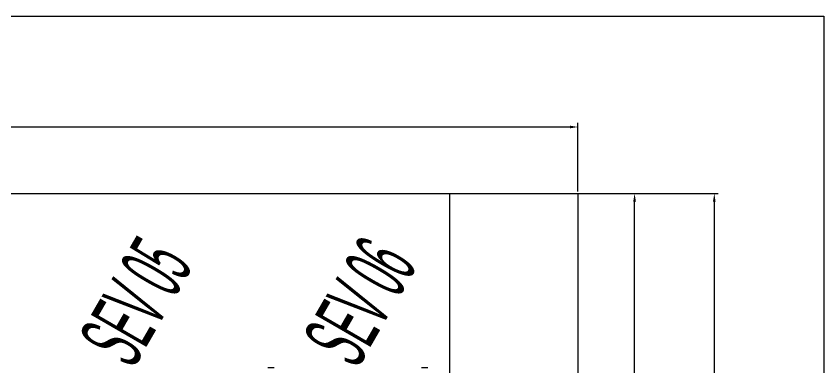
# Model space of a CAD drawing. Header units: millimetres. Extents: x 336 to 12810, y -1577 to 4105.
# Drawn here: x 7653.4 to 7905.6, y 1838.4 to 1948.1 of the extents above; entities that cross this region are included whole.
import ezdxf

# ---------------------------------------------------------------- set-up
doc = ezdxf.new("R2010")
doc.units = ezdxf.units.MM
doc.styles.get("Standard").update_dxf_attribs({"font": ''})
doc.styles.add('样式 8', font='arial.ttf', dxfattribs={"width": 0.6, "height": 2.5})
doc.styles.get('Standard').set_extended_font_data('SimSun')
doc.dimstyles.new('ISO-25', dxfattribs={"dimtxt": 2.5, "dimasz": 2.5, "dimexe": 1.25, "dimexo": 0.625, "dimtad": 1, "dimtxsty": 'Standard', "dimcen": 2.5, "dimadec": 0, "dimazin": 0, "dimtfac": 1, "dimtmove": 0, "dimatfit": 3, "dimfxl": 1, "dimarcsym": 0})

# ---------------------------------------------------------------- blocks, each defined once
blk = doc.blocks.new('*D281')
at = {"color": 0, "lineweight": -2}
for p, q in [((6228.84, 1893.42), (6228.84, 1914.79)), ((7828.84, 1893.42), (7828.84, 1914.79)), ((6231.34, 1913.54), (7826.34, 1913.54))]:
    blk.add_line(p, q, dxfattribs=at)
at = {"color": 0}
for points in [[(6231.34, 1913.96), (6231.34, 1913.12), (6228.84, 1913.54)], [(7826.34, 1913.12), (7826.34, 1913.96), (7828.84, 1913.54)]]:
    blk.add_solid(points, dxfattribs=at)
at = {"layer": 'Defpoints', "color": 0}
for p in [(7828.84, 1913.54), (6228.84, 1892.79), (7828.84, 1892.79)]:
    blk.add_point(p, dxfattribs=at)
at = {"color": 0, "insert": (7028.84, 1921.67), "char_height": 2.5, "attachment_point": 5}
blk.add_mtext('{\\H6x;1600}', dxfattribs=at)
blk = doc.blocks.new('*D282')
at = {"color": 0, "lineweight": -2}
for p, q in [((7829.46, 1892.79), (7872.65, 1892.79)), ((7871.4, 1890.29), (7871.4, 1405.29)), ((7829.46, 1402.79), (7872.65, 1402.79))]:
    blk.add_line(p, q, dxfattribs=at)
at = {"color": 0}
for points in [[(7871.81, 1890.29), (7870.98, 1890.29), (7871.4, 1892.79)], [(7870.98, 1405.29), (7871.81, 1405.29), (7871.4, 1402.79)]]:
    blk.add_solid(points, dxfattribs=at)
at = {"layer": 'Defpoints', "color": 0}
for p in [(7828.84, 1892.79), (7828.84, 1402.79), (7871.4, 1402.79)]:
    blk.add_point(p, dxfattribs=at)
at = {"color": 0, "insert": (7863.27, 1647.79), "char_height": 2.5, "attachment_point": 5, "rotation": 90}
blk.add_mtext('{\\H6x;490}', dxfattribs=at)
blk = doc.blocks.new('*D883')
at = {"color": 0, "lineweight": -2}
for p, q in [((7789.47, 1892.79), (7847.76, 1892.79)), ((7846.51, 1665.29), (7846.51, 1890.29)), ((7789.47, 1662.79), (7847.76, 1662.79))]:
    blk.add_line(p, q, dxfattribs=at)
at = {"color": 0}
for points in [[(7846.92, 1890.29), (7846.09, 1890.29), (7846.51, 1892.79)], [(7846.09, 1665.29), (7846.92, 1665.29), (7846.51, 1662.79)]]:
    blk.add_solid(points, dxfattribs=at)
at = {"layer": 'Defpoints', "color": 0}
for p in [(7788.85, 1892.79), (7846.51, 1892.79), (7788.85, 1662.79)]:
    blk.add_point(p, dxfattribs=at)
at = {"color": 0, "insert": (7838.38, 1777.79), "char_height": 2.5, "attachment_point": 5, "rotation": 90}
blk.add_mtext('{\\H6x;230}', dxfattribs=at)

msp = doc.modelspace()

# ---------------------------------------------------------------- linework, layer by layer
msp.add_line((7788.849, 1662.792), (7788.849, 1892.792))
at = {"color": 7, "linetype": 'Continuous'}
for p, q in [((7734.001, 1838.432), (7732.011, 1838.432)), ((7781.991, 1838.432), (7780.001, 1838.432))]:
    msp.add_line(p, q, dxfattribs=at)
at = {"color": 1}
msp.add_lwpolyline([(6148.29, 1948.1), (7905.608, 1948.1), (7905.608, 940.442), (6148.29, 940.442)], close=True, dxfattribs=at)
msp.add_lwpolyline([(6228.84, 1892.792), (7828.84, 1892.792), (7828.84, 1402.792), (6228.84, 1402.792)], close=True)

# ---------------------------------------------------------------- texts
at = {"lineweight": 0, "style": '样式 8', "width": 0.4}
for s, p in [('SEV 05', (7689.881, 1837.709)), ('SEV 06', (7759.861, 1837.709))]:
    msp.add_text(s, height=20, rotation=60, dxfattribs=at).set_placement(p)

# ---------------------------------------------------------------- dimensions: what is measured, and where the dimension line sits
dim = msp.add_linear_dim(base=(7828.84, 1913.541), p1=(6228.84, 1892.792), p2=(7828.84, 1892.792), text='{\\H6x;<>}', dimstyle='ISO-25')
dim.commit()
dim.dimension.update_dxf_attribs({"geometry": '*D281', "text_midpoint": (7028.84, 1913.541), "dimtype": 160})
dim = msp.add_linear_dim(base=(7846.507, 1892.792), p1=(7788.849, 1662.792), p2=(7788.849, 1892.792), angle=90, text='{\\H6x;<>}', dimstyle='ISO-25')
dim.commit()
dim.dimension.update_dxf_attribs({"geometry": '*D883', "text_midpoint": (7838.382, 1777.792)})
dim = msp.add_linear_dim(base=(7871.398, 1402.792), p1=(7828.84, 1892.792), p2=(7828.84, 1402.792), angle=90, text='{\\H6x;<>}', dimstyle='ISO-25')
dim.commit()
dim.dimension.update_dxf_attribs({"geometry": '*D282', "text_midpoint": (7871.398, 1647.792), "dimtype": 160})

doc.saveas('drawing.dxf')
